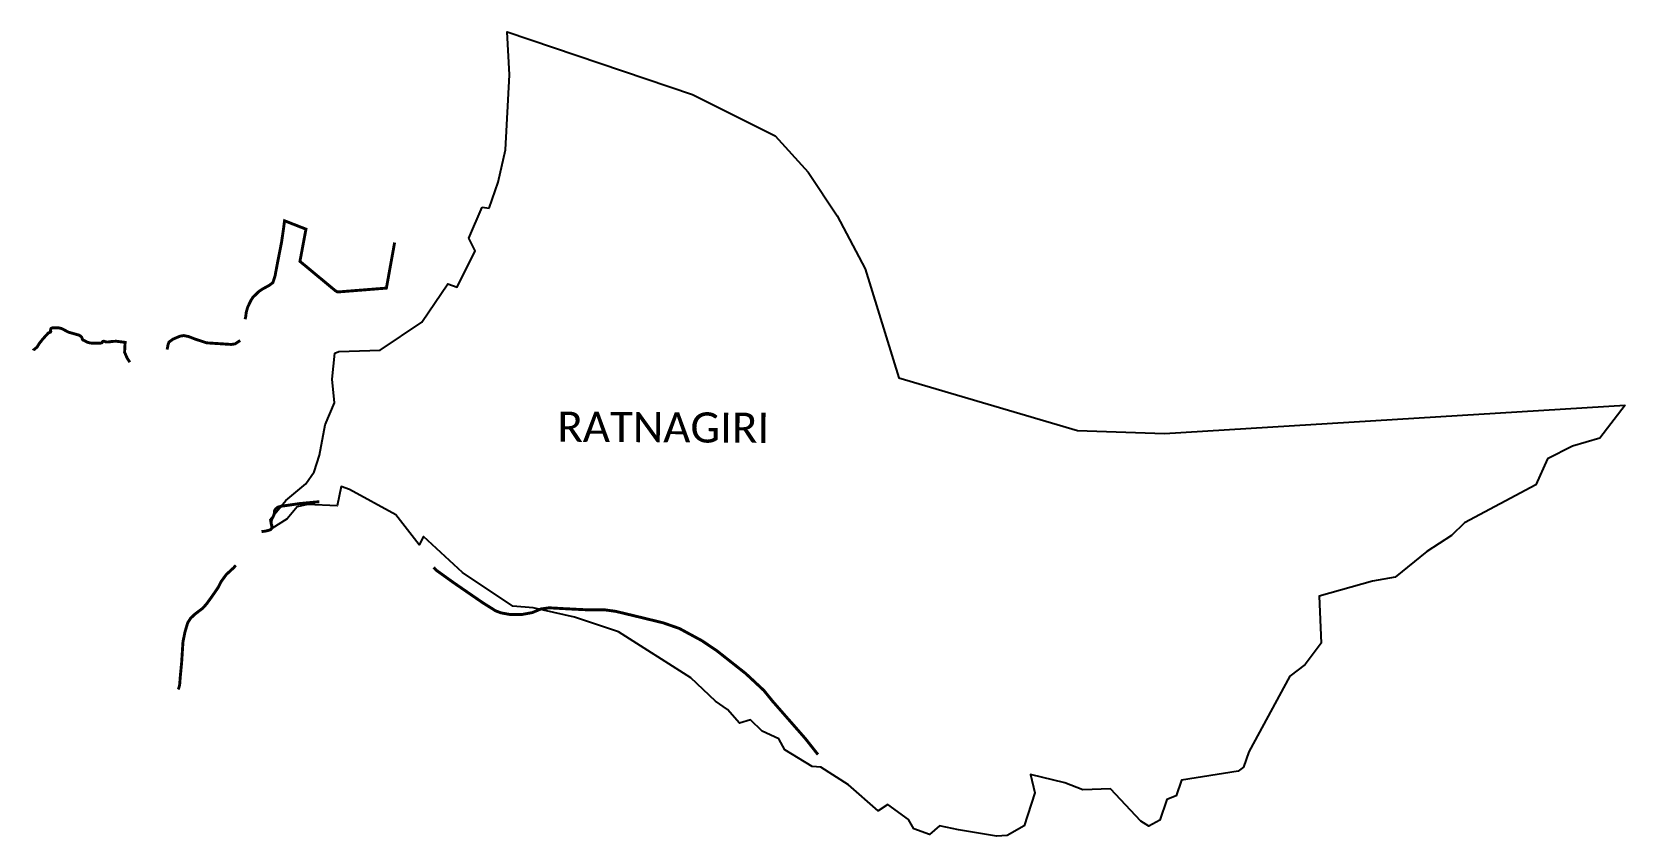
# Model space of a CAD drawing. Header units: metres. Extents: x 315768 to 321268, y 1878408 to 1881184.
import ezdxf

# ---------------------------------------------------------------- set-up
doc = ezdxf.new("R2010")
doc.units = ezdxf.units.M
for name, color, linetype in [('ARTIFICIALLY PROTECTED', 10, 'Continuous'), ('village', 3, 'Continuous'), ('VILLAGE NAME', 250, 'Continuous')]:
    doc.layers.add(name, color=color, linetype=linetype)
doc.styles.get("Standard").update_dxf_attribs({"font": 'calibri.ttf'})

msp = doc.modelspace()

# ---------------------------------------------------------------- linework, layer by layer
at = {"layer": 'ARTIFICIALLY PROTECTED', "const_width": 10, "flags": 128}
for points in [[(317020.6, 1880457.1), (316992.2, 1880299.9), (316824.1, 1880286.5), (316817, 1880290.1), (316693.8, 1880392.3), (316714.6, 1880503.4), (316640.7, 1880532.3), (316636.8, 1880502.8), (316630.5, 1880459.4), (316620.8, 1880409.7), (316616.5, 1880387.9), (316607.7, 1880341.2), (316600.5, 1880319.1), (316588.9, 1880310), (316564.7, 1880296.7), (316552, 1880288.1), (316531.2, 1880267.8), (316524.2, 1880256.7), (316513.5, 1880234.4), (316508.4, 1880216.7), (316506.9, 1880203.2), (316504.6, 1880192.4)], [(316487.7, 1880119.1), (316469.7, 1880107.3), (316456.8, 1880105.4), (316433.5, 1880106.9), (316371.3, 1880110.9), (316330.3, 1880124.5), (316310.1, 1880132.5), (316310.1, 1880132.5), (316292.8, 1880136.1), (316280.3, 1880134.1), (316280.3, 1880134.1), (316255.6, 1880123.7), (316241.8, 1880113.7), (316238.5, 1880104.6), (316235.4, 1880087.7)], [(316561.2, 1879459.5), (316571.7, 1879460.5), (316586.1, 1879463.7), (316593.4, 1879466.8), (316595.8, 1879470.2), (316596.3, 1879474.2), (316596.9, 1879480.5), (316594.8, 1879485.5), (316594.6, 1879487.3), (316594.2, 1879491.1), (316595, 1879497.4), (316596.6, 1879502.7), (316601.8, 1879512), (316605.3, 1879521.2), (316606.3, 1879531.5), (316609.7, 1879537.5), (316617.3, 1879543.6), (316629, 1879547), (316641.4, 1879548.7), (316694.7, 1879556.3), (316755.5, 1879562.1), (316760.6, 1879561.9)], [(316272.7, 1878915), (316274.9, 1878917.5), (316277.1, 1878924.1), (316278.7, 1878932.3), (316281, 1878961.5), (316285.5, 1879008.4), (316290.1, 1879079.5), (316297, 1879113.1), (316306.3, 1879144.5), (316316.1, 1879159.9), (316331, 1879174.2), (316346.6, 1879186.1), (316358, 1879194.6), (316371.4, 1879209.7), (316388.5, 1879233.2), (316410.9, 1879265.6), (316421.9, 1879287), (316439.3, 1879310.9), (316465.4, 1879334.9), (316472.3, 1879343)]]:
    msp.add_lwpolyline(points, dxfattribs=at)
at = {"layer": 'ARTIFICIALLY PROTECTED', "flags": 128}
for points in [[(316106.6, 1880044.1, 10, 10, 0), (316097.4, 1880058.1, 10, 10, 0), (316088.5, 1880078.6, 10, 10, 0), (316090.3, 1880112.6, 10, 10, 0), (316064.1, 1880115.9, 10, 10, 0), (316059.1, 1880116.6, 10, 10, 0), (316042.2, 1880115.5, 10, 10, 0), (316038.9, 1880114.6, 10, 10, 0), (316029.5, 1880113.7, 10, 10, 0), (316022.5, 1880114.4, 10, 10, 0), (316019.7, 1880116, 10, 10, 0), (316016.6, 1880116.5, 10, 10, 0), (316013.7, 1880116.2, 10, 10, 0), (316012.4, 1880115.3, 10, 10, 0), (316011.6, 1880113.7, 10, 10, 0), (316010.4, 1880111.2, 10, 10, 0), (316007.7, 1880110.3, 10, 10, 0), (316003.7, 1880109.9, 10, 10, 0), (315994.7, 1880110, 10, 10, 0), (315986.9, 1880110.1, 10, 10, 0), (315977.1, 1880109.7, 10, 10, 0), (315967.2, 1880111, 10, 10, 0), (315958.3, 1880113.7, 10, 10, 0), (315949.1, 1880119, 10, 10, 0), (315944.8, 1880120.4, 10, 10, 0), (315942.5, 1880123.9, 10, 10, 0), (315940.6, 1880130.2, 10, 10, 0), (315933, 1880137, 10, 10, 0), (315894.5, 1880147.9, 10, 10, 0), (315872.3, 1880159.8, 10, 10, 0), (315862.2, 1880162.5, 10, 10, 0), (315841.3, 1880162.9, 10, 10, 0), (315836.6, 1880161.8, 10, 10, 0), (315834.7, 1880160.6, 10, 10, 0), (315833.5, 1880158.1, 10, 10, 0), (315832.8, 1880154.3, 10, 10, 0), (315833.5, 1880151.6, 10, 10, 0), (315833.6, 1880149.6, 10, 10, 0), (315832.7, 1880147.9, 10, 10, 0), (315829.6, 1880146.7, 10, 10, 0), (315825.5, 1880145.4, 10, 10, 0), (315806.2, 1880124.1, 10, 10, 0), (315794.1, 1880108.9, 10, 10, 0), (315786.6, 1880096.5, 10, 10, 0), (315773.9, 1880085.9, 10, 10, 0), (315773.4, 1880084.8, 0, 0, 0)], [(317155.6, 1879336, 10, 10, 0), (317163.9, 1879326.4, 10, 10, 0), (317223, 1879283.9, 10, 10, 0), (317326.3, 1879212.8, 10, 10, 0), (317369.4, 1879185.8, 10, 10, 0), (317387.8, 1879178.9, 10, 10, 0), (317420.9, 1879172.9, 10, 10, 0), (317458.4, 1879172.9, 10, 10, 0), (317496.2, 1879179.9, 10, 10, 0), (317525.8, 1879192.4, 10, 10, 0), (317554, 1879196.3, 10, 10, 0), (317611.1, 1879193.1, 10, 10, 0), (317688.2, 1879189.2, 10, 10, 0), (317744, 1879189.5, 10, 10, 0), (317783.8, 1879184.1, 10, 10, 0), (317857.3, 1879166.4, 10, 10, 0), (317947.1, 1879144.6, 10, 10, 0), (318003.5, 1879125, 10, 10, 0), (318081.5, 1879082.7, 10, 10, 0), (318133.4, 1879047.7, 10, 10, 0), (318232.7, 1878969.3, 10, 10, 0), (318295.3, 1878911, 10, 10, 0), (318325.7, 1878873.4, 10, 10, 0), (318327.5, 1878871.4, 10, 10, 0), (318438.3, 1878745, 10, 10, 0), (318482, 1878689.7, 0, 0, 0)]]:
    msp.add_lwpolyline(points, format="xyseb", dxfattribs=at)
at = {"layer": 'village', "flags": 128}
msp.add_lwpolyline([(317322.9, 1880578.9), (317347, 1880576.4)], dxfattribs=at)
at = {"layer": 'village', "color": 3, "true_color": 0x00ff00}
for points in [[(317347, 1880576.4, 0), (317377.8, 1880665.9, 0), (317403.9, 1880776.8, 0), (317417.3, 1881035.6, 0), (317408.9, 1881184.4, 0), (318048.7, 1880968.1, 0), (318334.5, 1880825.1, 0), (318448.2, 1880700.4, 0), (318548.8, 1880549.1, 0), (318644.7, 1880366, 0), (318761, 1879990.7, 0), (319377.4, 1879808, 0), (319678.6, 1879798.2, 0), (321268.2, 1879896, 0)], [(321268.2, 1879896, 0), (321180.5, 1879782.2, 0), (321086.9, 1879754, 0), (321000.1, 1879710.1, 0), (320959.6, 1879620.7, 0), (320714, 1879489.4, 0), (320668.9, 1879445.9, 0), (320584.1, 1879390.5, 0), (320474.6, 1879302.3, 0), (320395.8, 1879288.4, 0), (320211.7, 1879236.2, 0), (320218.7, 1879074.5, 0), (320163.8, 1879000.3, 0), (320110.9, 1878959.8, 0), (319969.2, 1878699.7, 0), (319950.4, 1878646.7, 0), (319932.7, 1878632.2, 0), (319737.2, 1878601.4, 0), (319718.7, 1878547.7, 0), (319686.6, 1878534.7, 0), (319662.1, 1878463.3, 0), (319624.3, 1878442.3, 0), (319595.9, 1878459.4, 0), (319491.9, 1878571, 0), (319395.8, 1878567.7, 0), (319333.8, 1878592.5, 0), (319216.1, 1878620.6, 0), (319230.8, 1878558.2, 0), (319194.1, 1878444.1, 0), (319135.2, 1878410.6, 0), (319097.8, 1878408.2, 0), (318967.2, 1878429.9, 0), (318901.5, 1878443.5, 0), (318866.8, 1878414.3, 0), (318813.2, 1878433.2, 0), (318794.6, 1878465.7, 0), (318723.7, 1878517.1, 0), (318689.7, 1878495.3, 0), (318587.1, 1878585.1, 0), (318492.1, 1878645.8, 0), (318462.2, 1878648.6, 0), (318367.7, 1878706.4, 0), (318347.1, 1878743.5, 0), (318289.4, 1878770.4, 0), (318249.6, 1878810.1, 0), (318211.5, 1878798.1, 0), (318170.2, 1878845.5, 0), (318127.7, 1878874.1, 0), (318043.4, 1878954.1, 0), (317793.4, 1879113.9, 0), (317641.5, 1879163.7, 0), (317499.2, 1879196.8, 0), (317428.7, 1879201.6, 0), (317254.7, 1879318.6, 0), (317120.4, 1879442.1, 0), (317105.4, 1879413.2, 0), (317025.3, 1879517.8, 0), (316865, 1879604.6, 0), (316836.4, 1879614.6, 0), (316822.4, 1879548.1, 0), (316719.5, 1879553.1, 0), (316683.8, 1879544.7, 0), (316649.6, 1879503.9, 0), (316596.2, 1879470.1, 0), (316591, 1879500.8, 0), (316644.6, 1879566.3, 0), (316714.1, 1879624.4, 0), (316742.5, 1879665.2, 0), (316761.4, 1879723.3, 0), (316780.6, 1879828.1, 0), (316813.3, 1879904.3, 0), (316804.6, 1879985.9, 0), (316813.9, 1880074.8, 0), (316827.5, 1880080.9, 0), (316970.5, 1880086, 0), (317114.2, 1880181.8, 0), (317204, 1880314.3, 0), (317236.7, 1880303.3, 0), (317298.6, 1880428.2, 0), (317276.4, 1880472, 0), (317322.9, 1880578.9, 0)]]:
    msp.add_polyline3d(points, dxfattribs=at)

# ---------------------------------------------------------------- texts
at = {"layer": 'VILLAGE NAME', "insert": (317582.7, 1879873.7), "char_height": 104.042, "attachment_point": 1, "rotation": 359.6762}
msp.add_mtext_dynamic_manual_height_columns('{\\fCalibri|b0|i0|c0|p34;RATNAGIRI}', width=108.17, gutter_width=520.2, heights=[0], dxfattribs=at)

doc.saveas('drawing.dxf')
